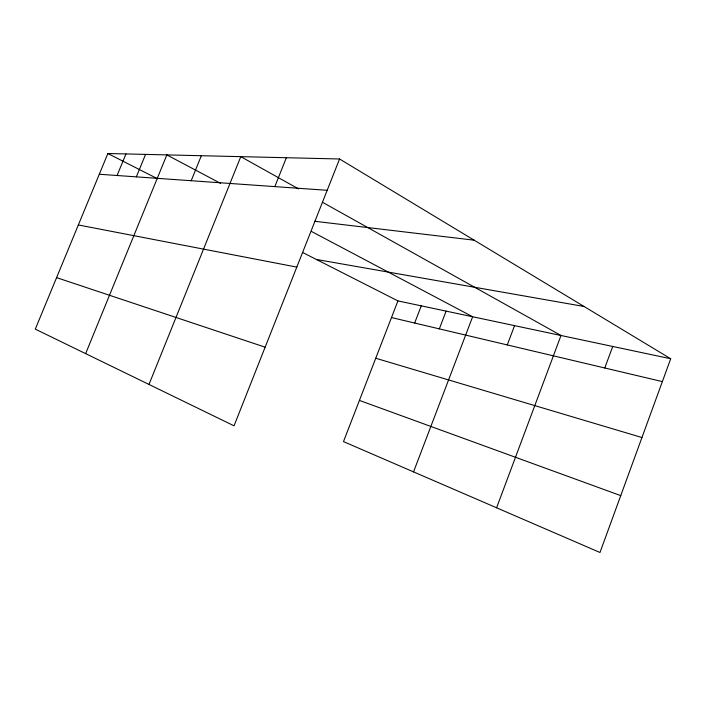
<?xml version="1.0" encoding="UTF-8"?>
<svg xmlns="http://www.w3.org/2000/svg" width="706" height="706" viewBox="0 0 706 706"><rect width="100%" height="100%" fill="white"/><g stroke="black" fill="none" stroke-linecap="round" stroke-linejoin="round"><path stroke-width="1.06" d="M670.7 358.754L599.985 552.489L343.487 441.603L397.928 300.906L670.7 358.754L339.568 158.982L107.859 153.511L35.3 329.137L234.039 425.824L339.568 158.982M604.768 367.985L612.729 346.461M496.592 507.79L561.005 335.491L322.589 202.331M507.279 344.934L514.559 325.642M413.539 471.89L472.641 316.747L311.47 231.444M439.326 328.872L446.121 311.125M414.66 323.039L421.27 305.857M274.819 186.613L286.362 157.729M148.992 384.443L240.799 156.653L298.603 188.934M191.194 180.718L201.342 155.717M85.638 353.627L166.845 154.905L220.537 183.322M136.346 176.853L145.56 154.402M117.081 175.503L125.959 153.934M99.29 174.25L327.187 190.302M314.655 221.269L474.158 240.181M316.35 259.446L584.074 306.492M78.34 224.958L296.811 267.115M391.486 317.559L662.36 381.602M375.742 358.242L641.948 437.526M56.586 277.626L265.138 347.184M359.425 400.417L620.742 495.621M107.859 153.511L157.606 178.786M302.856 252.598L397.928 300.906"/></g></svg>
